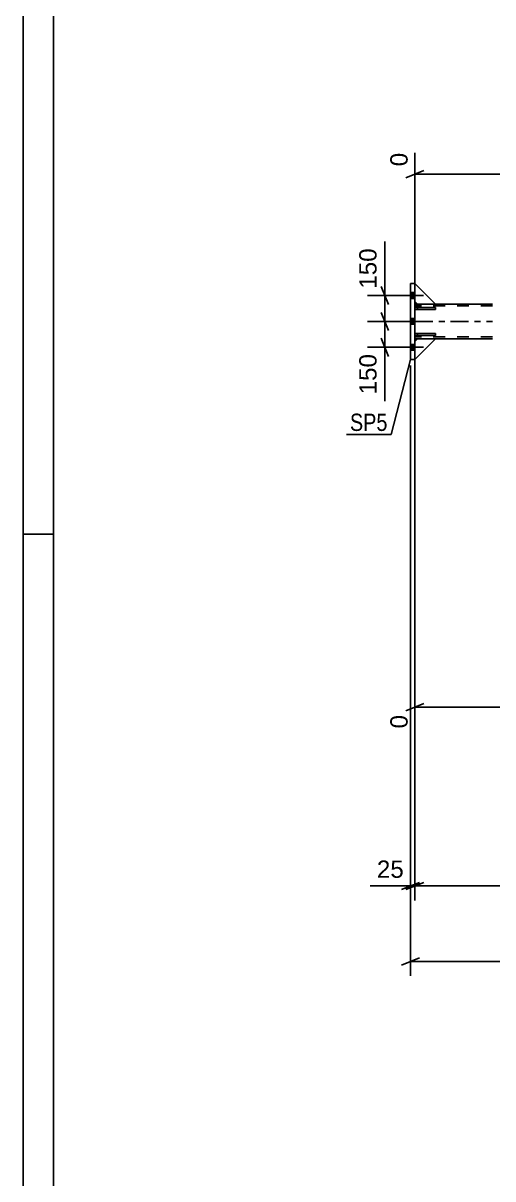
# Model space of a CAD drawing. Header units: millimetres. Extents: x -82 to 1107, y -546 to 295.
# Drawn here: x -82 to -4.2, y -354.4 to -163.2 of the extents above; entities that cross this region are included whole.
import ezdxf

# ---------------------------------------------------------------- set-up
doc = ezdxf.new("R2010")
doc.units = ezdxf.units.MM
doc.linetypes.add('DXK_LINE_DOT2', pattern=[3.9198, 1.9599, -1.9599])
doc.linetypes.add('DXK_LINE_DOT3', pattern=[5.9187, 2.979, -0.9799, 0.9799, -0.9799])
doc.styles.add('Arial', font='ARIAL.TTF', dxfattribs={"height": 0.2})
doc.styles.add('Arial Narrow', font='ARIALN.TTF', dxfattribs={"height": 0.2})

# ---------------------------------------------------------------- blocks, each defined once
blk = doc.blocks.new('Unknown-761553693-1133')
at = {"color": 5, "linetype": 'Continuous'}
for p, q in [((-81.96, 295.27), (-81.96, -545.73)), ((-76.96, 290.27), (-76.96, -540.73)), ((-76.96, -247.73), (-81.96, -247.73))]:
    blk.add_line(p, q, dxfattribs=at)
blk = doc.blocks.new('Part-761553693-3953 - 3885')
at = {"color": 2, "linetype": 'Continuous'}
for p, q in [((-17.86, -206.25), (-17.86, -206.25)), ((-17.14, -206.25), (-17.86, -206.25)), ((-17.86, -206.25), (-17.86, -218.82)), ((-17.14, -206.25), (-17.14, -206.25)), ((-17.14, -218.82), (-17.14, -206.25)), ((-17.86, -218.82), (-17.86, -218.82)), ((-17.86, -218.82), (-17.14, -218.82)), ((-17.14, -218.82), (-17.14, -218.82))]:
    blk.add_line(p, q, dxfattribs=at)
at = {"color": 7, "linetype": 'DXK_LINE_DOT2'}
for p, q in [((-17.86, -218.82), (-17.86, -206.25)), ((-17.14, -206.25), (-17.14, -218.82))]:
    blk.add_line(p, q, dxfattribs=at)
blk = doc.blocks.new('Part-761553693-3887 - 3885')
at = {"color": 7, "linetype": 'DXK_LINE_DOT2'}
for p, q in [((-17.14, -215.84), (-16.71, -215.41)), ((-13.71, -215.41), (-17.14, -218.84)), ((-17.14, -218.84), (-17.14, -215.84)), ((-17.14, -215.84), (-17.14, -218.84)), ((-16.71, -215.41), (-13.71, -215.41))]:
    blk.add_line(p, q, dxfattribs=at)
blk = doc.blocks.new('Bolt-761553693-4035 - 3885')
at = {"linetype": 'Continuous'}
for points in [[(-17.14, -208.72), (-17.14, -207.77), (-17.86, -207.77), (-17.86, -208.72)], [(-17.14, -208.72), (-17.14, -207.77), (-17.86, -207.77), (-17.86, -208.72)], [(-17.14, -208.72), (-17.14, -207.77), (-17.86, -207.77), (-17.86, -208.72)], [(-17.14, -208.72), (-17.14, -207.77), (-17.86, -207.77), (-17.86, -208.72)], [(-17.14, -213), (-17.14, -212.06), (-17.86, -212.06), (-17.86, -213)], [(-17.14, -213), (-17.14, -212.06), (-17.86, -212.06), (-17.86, -213)], [(-17.14, -217.29), (-17.14, -216.35), (-17.86, -216.35), (-17.86, -217.29)], [(-17.14, -217.29), (-17.14, -216.35), (-17.86, -216.35), (-17.86, -217.29)], [(-17.14, -217.29), (-17.14, -216.35), (-17.86, -216.35), (-17.86, -217.29)], [(-17.14, -217.29), (-17.14, -216.35), (-17.86, -216.35), (-17.86, -217.29)]]:
    blk.add_hatch(color=1, dxfattribs=at).paths.add_polyline_path(points)
at = {"color": 1, "linetype": 'Continuous'}
for p, q in [((-19.11, -208.25), (-15.71, -208.25)), ((-19.11, -208.25), (-15.71, -208.25)), ((-19.11, -208.25), (-15.71, -208.25)), ((-19.11, -208.25), (-15.71, -208.25)), ((-17.86, -207.77), (-17.14, -207.77)), ((-17.86, -207.77), (-17.14, -207.77)), ((-17.86, -207.77), (-17.14, -207.77)), ((-17.86, -207.77), (-17.14, -207.77)), ((-17.86, -208.72), (-17.14, -208.72)), ((-17.86, -208.72), (-17.14, -208.72)), ((-17.86, -208.72), (-17.14, -208.72)), ((-17.86, -208.72), (-17.14, -208.72)), ((-17.86, -212.06), (-17.14, -212.06)), ((-17.86, -212.06), (-17.14, -212.06)), ((-19.11, -212.53), (-15.71, -212.53)), ((-19.11, -212.53), (-15.71, -212.53)), ((-17.86, -213), (-17.14, -213)), ((-17.86, -213), (-17.14, -213)), ((-19.11, -216.82), (-15.71, -216.82)), ((-19.11, -216.82), (-15.71, -216.82)), ((-19.11, -216.82), (-15.71, -216.82)), ((-19.11, -216.82), (-15.71, -216.82)), ((-17.86, -216.35), (-17.14, -216.35)), ((-17.86, -216.35), (-17.14, -216.35)), ((-17.86, -216.35), (-17.14, -216.35)), ((-17.86, -216.35), (-17.14, -216.35)), ((-17.86, -217.29), (-17.14, -217.29)), ((-17.86, -217.29), (-17.14, -217.29)), ((-17.86, -217.29), (-17.14, -217.29)), ((-17.86, -217.29), (-17.14, -217.29))]:
    blk.add_line(p, q, dxfattribs=at)
blk = doc.blocks.new('Part-761553693-3972 - 3885')
at = {"color": 7, "linetype": 'DXK_LINE_DOT2'}
for p, q in [((-13.71, -210.24), (-17.14, -210.24)), ((-17.14, -210.24), (-17.14, -210.58)), ((-17.14, -210.24), (-17.14, -210.58)), ((-16.71, -210.58), (-16.71, -210.24)), ((-13.71, -210.58), (-13.71, -210.24)), ((-17.14, -210.58), (-13.71, -210.58))]:
    blk.add_line(p, q, dxfattribs=at)
blk = doc.blocks.new('Part-761553693-3974 - 3885')
at = {"color": 7, "linetype": 'DXK_LINE_DOT2'}
for p, q in [((-13.71, -214.52), (-17.14, -214.52)), ((-17.14, -214.52), (-17.14, -214.87)), ((-17.14, -214.52), (-17.14, -214.87)), ((-17.14, -214.87), (-13.71, -214.87)), ((-16.71, -214.87), (-16.71, -214.52)), ((-13.71, -214.87), (-13.71, -214.52))]:
    blk.add_line(p, q, dxfattribs=at)
blk = doc.blocks.new('Part-761553693-3976 - 3885')
at = {"color": 2, "linetype": 'Continuous'}
for p, q in [((-17.14, -210.24), (-17.14, -210.24)), ((-17.14, -210.24), (-13.71, -210.24)), ((-17.14, -210.24), (-17.14, -210.58)), ((-13.71, -210.24), (-13.71, -210.58)), ((-17.14, -210.58), (-17.14, -210.58)), ((-17.14, -210.58), (-13.71, -210.58))]:
    blk.add_line(p, q, dxfattribs=at)
at = {"color": 7, "linetype": 'DXK_LINE_DOT2'}
for p, q in [((-17.14, -210.58), (-17.14, -210.24)), ((-16.71, -210.58), (-16.71, -210.24))]:
    blk.add_line(p, q, dxfattribs=at)
blk = doc.blocks.new('Part-761553693-3978 - 3885')
at = {"color": 2, "linetype": 'Continuous'}
for p, q in [((-17.14, -214.52), (-17.14, -214.52)), ((-17.14, -214.52), (-13.71, -214.52)), ((-17.14, -214.52), (-17.14, -214.87)), ((-17.14, -214.87), (-17.14, -214.87)), ((-17.14, -214.87), (-13.71, -214.87)), ((-13.71, -214.52), (-13.71, -214.87))]:
    blk.add_line(p, q, dxfattribs=at)
at = {"color": 7, "linetype": 'DXK_LINE_DOT2'}
for p, q in [((-17.14, -214.87), (-17.14, -214.52)), ((-16.71, -214.87), (-16.71, -214.52))]:
    blk.add_line(p, q, dxfattribs=at)
blk = doc.blocks.new('Part-761553693-3980 - 3885')
at = {"color": 2, "linetype": 'Continuous'}
for p, q in [((-17.14, -215.84), (-16.71, -215.41)), ((-13.71, -215.41), (-17.14, -218.84)), ((-16.71, -215.41), (-13.71, -215.41)), ((-17.14, -218.84), (-17.14, -218.82))]:
    blk.add_line(p, q, dxfattribs=at)
at = {"color": 7, "linetype": 'DXK_LINE_DOT2'}
blk.add_line((-17.14, -218.82), (-17.14, -215.84), dxfattribs=at)
blk = doc.blocks.new('Part-761553693-3981 - 3885')
at = {"color": 7, "linetype": 'DXK_LINE_DOT2'}
for p, q in [((-17.14, -215.84), (-16.71, -215.41)), ((-13.71, -215.41), (-17.14, -218.84)), ((-17.14, -218.84), (-17.14, -215.84)), ((-17.14, -215.84), (-17.14, -218.84)), ((-16.71, -215.41), (-13.71, -215.41))]:
    blk.add_line(p, q, dxfattribs=at)
blk = doc.blocks.new('Part-761553693-3982 - 3885')
at = {"color": 7, "linetype": 'DXK_LINE_DOT2'}
for p, q in [((-13.71, -209.67), (-17.14, -206.25)), ((-17.14, -206.25), (-17.14, -209.25)), ((-17.14, -209.25), (-17.14, -206.25)), ((-17.14, -209.25), (-16.71, -209.67)), ((-16.71, -209.67), (-13.71, -209.67))]:
    blk.add_line(p, q, dxfattribs=at)
blk = doc.blocks.new('Part-761553693-3983 - 3885')
at = {"color": 2, "linetype": 'Continuous'}
for p, q in [((-13.71, -209.67), (-17.14, -206.25)), ((-17.14, -209.25), (-16.71, -209.67)), ((-16.71, -209.67), (-13.71, -209.67))]:
    blk.add_line(p, q, dxfattribs=at)
at = {"color": 7, "linetype": 'DXK_LINE_DOT2'}
for p, q in [((-17.14, -206.25), (-17.14, -209.25)), ((-17.14, -209.25), (-17.14, -206.25))]:
    blk.add_line(p, q, dxfattribs=at)
blk = doc.blocks.new('Part-761553693-3984 - 3885')
at = {"color": 7, "linetype": 'DXK_LINE_DOT2'}
for p, q in [((-13.71, -209.67), (-17.14, -206.25)), ((-17.14, -206.25), (-17.14, -209.25)), ((-17.14, -209.25), (-17.14, -206.25)), ((-17.14, -209.25), (-16.71, -209.67)), ((-16.71, -209.67), (-13.71, -209.67))]:
    blk.add_line(p, q, dxfattribs=at)
blk = doc.blocks.new('Part-761553693-4023 - 3885')
at = {"color": 2, "linetype": 'Continuous'}
for p, q in [((-17.14, -209.67), (-16.71, -209.67)), ((-4.29, -209.67), (-13.71, -209.67)), ((-4.29, -215.39), (-17.14, -215.39))]:
    blk.add_line(p, q, dxfattribs=at)
at = {"color": 7, "linetype": 'DXK_LINE_DOT2'}
for p, q in [((-17.14, -209.67), (-17.14, -215.39)), ((-17.14, -215.39), (-17.14, -209.67)), ((-17.14, -209.67), (-17.14, -209.67)), ((-17.14, -209.96), (-17.14, -209.96)), ((-4.29, -209.96), (-17.14, -209.96)), ((-13.71, -209.67), (-16.71, -209.67)), ((-17.14, -215.1), (-17.14, -215.1)), ((-4.29, -215.1), (-17.14, -215.1)), ((-17.14, -215.39), (-17.14, -215.39))]:
    blk.add_line(p, q, dxfattribs=at)
at = {"color": 7, "linetype": 'DXK_LINE_DOT3'}
blk.add_line((-17.14, -212.53), (-4.29, -212.53), dxfattribs=at)
blk = doc.blocks.new('StraightDimension-761553693-29244 - 3885')
at = {"color": 7, "linetype": 'Continuous'}
for p, q in [((-18.86, -208.25), (-24.98, -208.25)), ((-22.73, -206.75), (-21.53, -209.75)), ((-22.13, -212.53), (-22.13, -208.25)), ((-21.53, -214.03), (-22.73, -211.03)), ((-18.86, -212.53), (-24.98, -212.53))]:
    blk.add_line(p, q, dxfattribs=at)
at = {"color": 0}
blk.add_wipeout([(-22.88, -199.85), (-27.08, -199.85), (-27.08, -207.72), (-22.88, -207.72)], dxfattribs=at)
at = {"color": 7, "linetype": 'Continuous'}
blk.add_line((-22.13, -208.25), (-22.13, -199.32), dxfattribs=at)
blk.add_line((-22.13, -208.25), (-22.13, -199.32), dxfattribs=at)
at = {"color": 3, "style": 'Arial'}
blk.add_text('150', height=2.865, rotation=90.0002, dxfattribs=at).set_placement((-23.48, -207.12))
blk = doc.blocks.new('StraightDimension-761553693-29245 - 3885')
at = {"color": 7, "linetype": 'Continuous'}
for p, q in [((-22.73, -211.03), (-21.53, -214.03)), ((-18.86, -212.53), (-24.98, -212.53)), ((-22.13, -216.82), (-22.13, -212.53)), ((-21.53, -218.32), (-22.73, -215.32)), ((-18.86, -216.82), (-24.98, -216.82))]:
    blk.add_line(p, q, dxfattribs=at)
at = {"color": 0}
blk.add_wipeout([(-22.88, -217.34), (-27.08, -217.34), (-27.08, -225.21), (-22.88, -225.21)], dxfattribs=at)
at = {"color": 7, "linetype": 'Continuous'}
blk.add_line((-22.13, -216.82), (-22.13, -225.74), dxfattribs=at)
blk.add_line((-22.13, -216.82), (-22.13, -225.74), dxfattribs=at)
at = {"color": 3, "style": 'Arial'}
blk.add_text('150', height=2.865, rotation=90.0002, dxfattribs=at).set_placement((-23.48, -224.61))
blk = doc.blocks.new('StraightDimension-761553693-29409 - 3885')
at = {"color": 7, "linetype": 'Continuous'}
for p, q in [((91.41, -208.67), (91.41, -177.97)), ((-17.14, -208.67), (-17.14, -184.64)), ((-15.64, -187.56), (-18.64, -188.76)), ((-17.14, -188.16), (91.41, -188.16)), ((89.91, -188.76), (92.91, -187.56))]:
    blk.add_line(p, q, dxfattribs=at)
at = {"color": 0, "linetype": 'Continuous'}
for points in [[(90.81, -177.37), (86.61, -177.37), (86.61, -187.46), (90.81, -187.46)], [(-17.74, -184.04), (-21.94, -184.04), (-21.94, -187.46), (-17.74, -187.46)]]:
    blk.add_wipeout(points, dxfattribs=at)
at = {"color": 0}
blk.add_wipeout([(42.18, -187.41), (42.18, -183.21), (32.09, -183.21), (32.09, -187.41)], dxfattribs=at)
at = {"color": 3, "linetype": 'Continuous', "style": 'Arial'}
for s, height, p in [('5166', 2.865, (90.21, -186.86)), ('0', 2.87, (-18.34, -186.86))]:
    blk.add_text(s, height=height, rotation=90.0002, dxfattribs=at).set_placement(p)
at = {"color": 3, "style": 'Arial'}
blk.add_text('5166', height=2.865, dxfattribs=at).set_placement((32.69, -186.81))
blk = doc.blocks.new('StraightDimension-761553693-29720 - 3885')
at = {"color": 7, "linetype": 'Continuous'}
for p, q in [((-17.14, -216.39), (-17.14, -279.9)), ((91.41, -216.39), (91.41, -286.57)), ((-15.64, -275.77), (-18.64, -276.97)), ((-17.14, -276.37), (91.41, -276.37)), ((89.91, -276.97), (92.91, -275.77))]:
    blk.add_line(p, q, dxfattribs=at)
at = {"color": 0}
blk.add_wipeout([(42.18, -275.62), (42.18, -271.42), (32.09, -271.42), (32.09, -275.62)], dxfattribs=at)
at = {"color": 0, "linetype": 'Continuous'}
for points in [[(-17.74, -277.07), (-21.94, -277.07), (-21.94, -280.5), (-17.74, -280.5)], [(90.81, -277.07), (86.61, -277.07), (86.61, -287.17), (90.81, -287.17)]]:
    blk.add_wipeout(points, dxfattribs=at)
at = {"color": 3, "style": 'Arial'}
blk.add_text('5166', height=2.865, dxfattribs=at).set_placement((32.69, -275.02))
at = {"color": 3, "linetype": 'Continuous', "style": 'Arial'}
for s, height, p in [('0', 2.87, (-18.34, -279.9)), ('5166', 2.865, (90.21, -286.57))]:
    blk.add_text(s, height=height, rotation=90.0002, dxfattribs=at).set_placement(p)
blk = doc.blocks.new('StraightDimension-761553693-29935 - 3885')
at = {"color": 7, "linetype": 'Continuous'}
for p, q in [((-17.86, -219.82), (-17.86, -308.37)), ((-17.14, -219.84), (-17.14, -308.37)), ((-19.36, -306.57), (-16.36, -305.37)), ((-15.64, -305.37), (-18.64, -306.57)), ((-17.86, -305.97), (-17.14, -305.97))]:
    blk.add_line(p, q, dxfattribs=at)
at = {"color": 0}
blk.add_wipeout([(-18.38, -305.22), (-18.38, -301.02), (-24.03, -301.02), (-24.03, -305.22)], dxfattribs=at)
at = {"color": 7, "linetype": 'Continuous'}
blk.add_line((-17.86, -305.97), (-24.55, -305.97), dxfattribs=at)
blk.add_line((-17.86, -305.97), (-24.55, -305.97), dxfattribs=at)
at = {"color": 3, "style": 'Arial'}
blk.add_text('25', height=2.865, dxfattribs=at).set_placement((-23.43, -304.62))
blk = doc.blocks.new('StraightDimension-761553693-29937 - 3885')
at = {"color": 7, "linetype": 'Continuous'}
for p, q in [((-17.14, -219.84), (-17.14, -308.37)), ((-15.64, -305.37), (-18.64, -306.57)), ((-17.14, -305.97), (677.71, -305.97))]:
    blk.add_line(p, q, dxfattribs=at)
blk = doc.blocks.new('StraightDimension-761553693-29992 - 3885')
at = {"color": 7, "linetype": 'Continuous'}
for p, q in [((-17.86, -234.1), (-17.86, -320.85)), ((-16.36, -317.85), (-19.36, -319.05)), ((-17.86, -318.45), (678.43, -318.45))]:
    blk.add_line(p, q, dxfattribs=at)
blk = doc.blocks.new('Mark-761553693-29236 - 3885')
at = {"color": 0}
blk.add_wipeout([(-21.67, -230.66), (-21.67, -227.66), (-27.88, -227.66), (-27.88, -230.66)], dxfattribs=at)
blk.add_wipeout([(-21.67, -230.66), (-21.67, -227.66), (-27.88, -227.66), (-27.88, -230.66)], dxfattribs=at)
at = {"color": 30, "linetype": 'Continuous'}
for p in [(-17.86, -218.82), (-28.48, -231.26)]:
    blk.add_line(p, (-21.07, -231.26), dxfattribs=at)
at = {"color": 3, "style": 'Arial Narrow'}
blk.add_text('SP5', height=2.863, dxfattribs=at).set_placement((-27.88, -230.66))

msp = doc.modelspace()

# ---------------------------------------------------------------- block references
for name in ['Unknown-761553693-1133', 'Part-761553693-3953 - 3885', 'Part-761553693-3982 - 3885', 'Part-761553693-3983 - 3885', 'Part-761553693-3984 - 3885', 'Bolt-761553693-4035 - 3885', 'Part-761553693-4023 - 3885', 'Part-761553693-3972 - 3885', 'Part-761553693-3976 - 3885', 'Part-761553693-3974 - 3885', 'Part-761553693-3978 - 3885', 'Part-761553693-3887 - 3885', 'Part-761553693-3980 - 3885', 'Part-761553693-3981 - 3885']:
    msp.add_blockref(name, (0, 0))

# ---------------------------------------------------------------- next in the draw order: block references
msp.add_blockref('StraightDimension-761553693-29244 - 3885', (0, 0))

# ---------------------------------------------------------------- next in the draw order: block references
for name in ['StraightDimension-761553693-29409 - 3885', 'StraightDimension-761553693-29245 - 3885']:
    msp.add_blockref(name, (0, 0))

# ---------------------------------------------------------------- next in the draw order: block references
msp.add_blockref('StraightDimension-761553693-29720 - 3885', (0, 0))

# ---------------------------------------------------------------- next in the draw order: block references
msp.add_blockref('StraightDimension-761553693-29935 - 3885', (0, 0))

# ---------------------------------------------------------------- next in the draw order: block references
msp.add_blockref('StraightDimension-761553693-29937 - 3885', (0, 0))

# ---------------------------------------------------------------- next in the draw order: block references
for name in ['Mark-761553693-29236 - 3885', 'StraightDimension-761553693-29992 - 3885']:
    msp.add_blockref(name, (0, 0))

doc.saveas('drawing.dxf')
